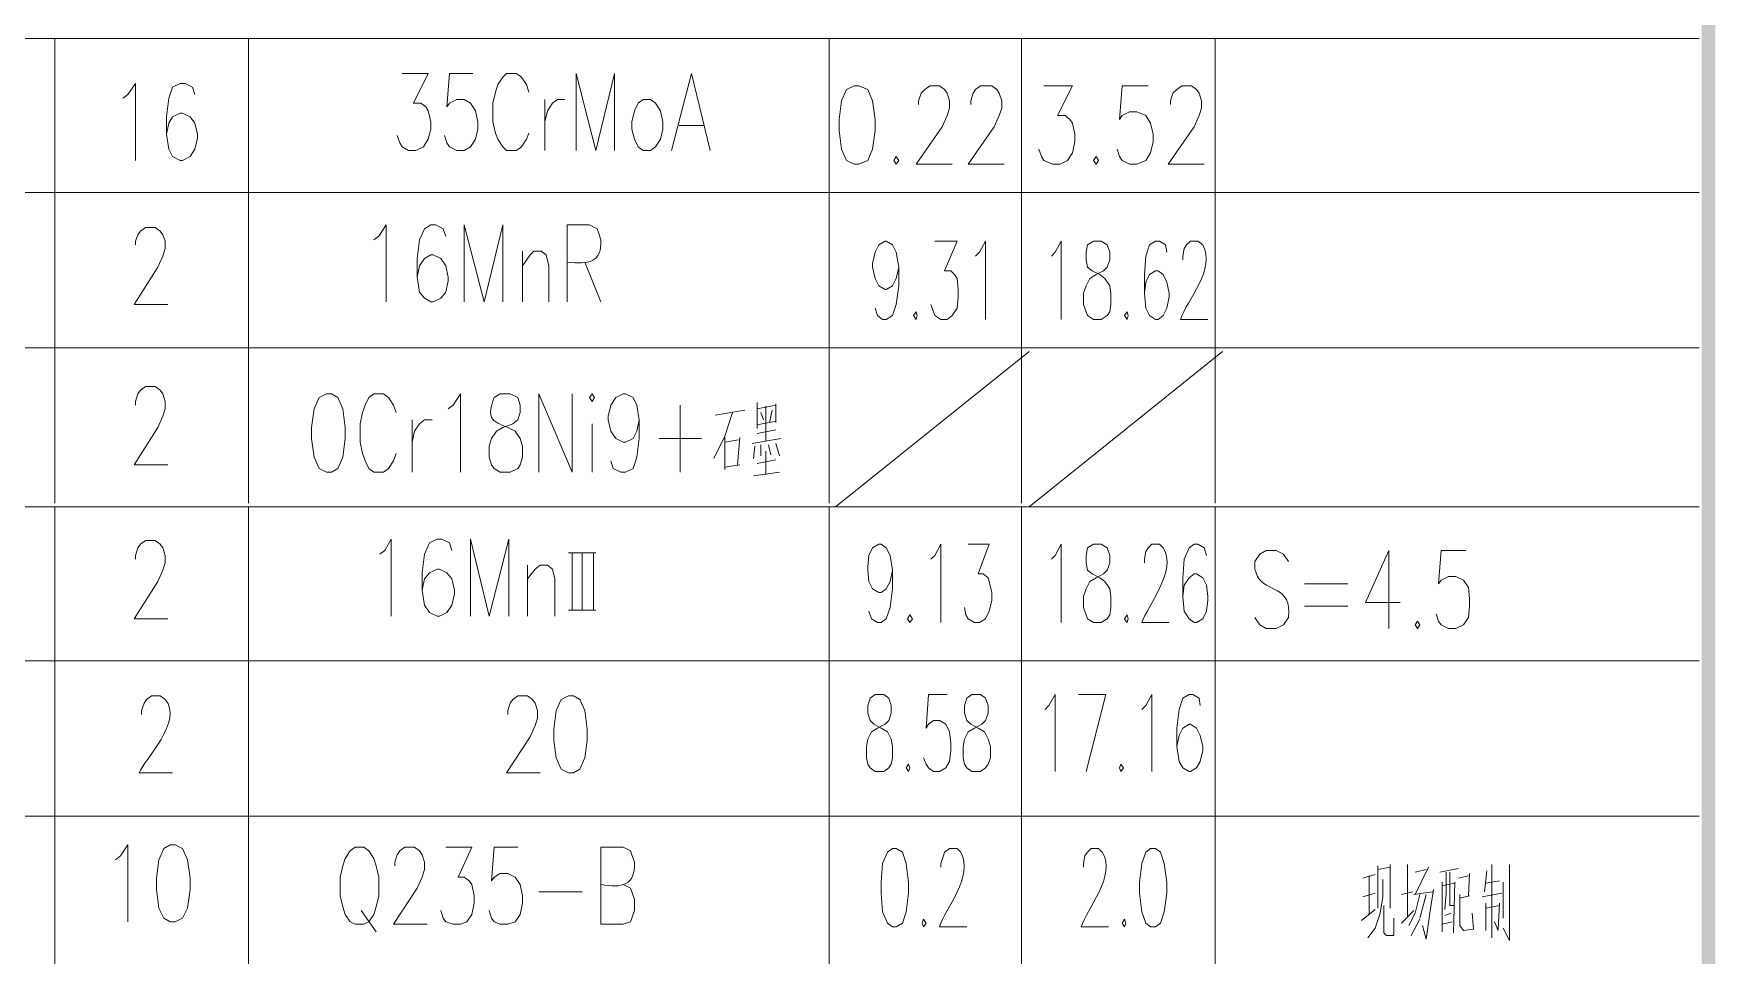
# Model space of a CAD drawing. Header units: millimetres. Extents: x 0 to 1648, y 27 to 2331.
# Drawn here: x 1403.6 to 1647.5, y 1124.3 to 1257.9 of the extents above; entities that cross this region are included whole.
import ezdxf

# ---------------------------------------------------------------- set-up
doc = ezdxf.new("R2010")
doc.units = ezdxf.units.MM
doc.layers.add('1', color=7, linetype='Continuous')

msp = doc.modelspace()

# ---------------------------------------------------------------- hatches: boundary and pattern name
h = msp.add_hatch(color=0)
h.dxf.hatch_style = 2
h.paths.add_polyline_path([(1647.54, 2331.231732), (1645.56, 2329.431732), (1647.54, 27.231732)])
h = msp.add_hatch(color=0)
h.dxf.hatch_style = 2
h.paths.add_polyline_path([(1645.56, 2329.431732), (1647.54, 27.231732), (1645.56, 29.031732)])

# ---------------------------------------------------------------- linework, layer by layer
at = {"layer": '1', "color": 0, "lineweight": 5}
for points in [[(1645.2, 1257.171732), (1140.3, 1257.171732), (1140.3, 1234.851732)], [(1406.7, 1257.171732), (1406.7, 1234.851732)], [(1434.78, 1257.171732), (1434.78, 1234.851732)], [(1519.02, 1257.171732), (1519.02, 1234.851732)], [(1546.92, 1257.171732), (1546.92, 1234.851732)], [(1575, 1257.171732), (1575, 1234.851732)], [(1457.1, 1252.131732), (1460.88, 1252.131732), (1458.72, 1247.811732), (1459.8, 1247.811732), (1460.52, 1247.271732), (1460.88, 1246.731732), (1461.24, 1245.111732), (1461.24, 1244.031732), (1460.88, 1242.591732), (1460.16, 1241.511732), (1459.08, 1240.971732), (1458, 1240.971732), (1457.1, 1241.511732), (1456.74, 1242.051732), (1456.38, 1243.131732)], [(1467.36, 1252.131732), (1463.94, 1252.131732), (1463.58, 1247.271732), (1463.94, 1247.811732), (1465.02, 1248.351732), (1466.1, 1248.351732), (1467, 1247.811732), (1467.72, 1246.731732), (1468.08, 1245.111732), (1468.08, 1244.031732), (1467.72, 1242.591732), (1467, 1241.511732), (1466.1, 1240.971732), (1465.02, 1240.971732), (1463.94, 1241.511732), (1463.58, 1242.051732), (1463.22, 1243.131732)], [(1475.46, 1249.431732), (1475.1, 1250.511732), (1474.38, 1251.591732), (1473.66, 1252.131732), (1472.22, 1252.131732), (1471.68, 1251.591732), (1470.96, 1250.511732), (1470.6, 1249.431732), (1470.24, 1247.811732), (1470.24, 1245.111732), (1470.6, 1243.491732), (1470.96, 1242.591732), (1471.68, 1241.511732), (1472.22, 1240.971732), (1473.66, 1240.971732), (1474.38, 1241.511732), (1475.1, 1242.591732), (1475.46, 1243.491732)], [(1482.3, 1240.971732), (1482.3, 1252.131732), (1485.18, 1240.971732), (1487.88, 1252.131732), (1487.88, 1240.971732)], [(1496.16, 1240.971732), (1499.04, 1252.131732), (1501.74, 1240.971732)], [(1416.6, 1248.531732), (1417.32, 1249.071732), (1418.4, 1250.691732), (1418.4, 1239.531732)], [(1427.04, 1249.071732), (1426.68, 1250.151732), (1425.6, 1250.691732), (1424.88, 1250.691732), (1423.8, 1250.151732), (1423.26, 1248.531732), (1422.9, 1245.831732), (1422.9, 1243.311732), (1423.26, 1241.151732), (1423.8, 1240.071732), (1424.88, 1239.531732), (1425.24, 1239.531732), (1426.32, 1240.071732), (1427.04, 1241.151732), (1427.4, 1242.771732), (1427.4, 1243.311732), (1427.04, 1244.931732), (1426.32, 1245.831732), (1425.24, 1246.371732), (1424.88, 1246.371732), (1423.8, 1245.831732), (1423.26, 1244.931732), (1422.9, 1243.311732)], [(1522.62, 1250.331732), (1521.54, 1249.791732), (1520.82, 1248.171732), (1520.46, 1245.471732), (1520.46, 1243.851732), (1520.82, 1241.151732), (1521.54, 1239.531732), (1522.62, 1238.991732), (1523.34, 1238.991732), (1524.6, 1239.531732), (1525.32, 1241.151732), (1525.68, 1243.851732), (1525.68, 1245.471732), (1525.32, 1248.171732), (1524.6, 1249.791732), (1523.34, 1250.331732), (1522.62, 1250.331732)], [(1531.98, 1247.631732), (1531.98, 1248.171732), (1532.34, 1249.251732), (1532.88, 1249.791732), (1533.6, 1250.331732), (1535.04, 1250.331732), (1535.76, 1249.791732), (1536.12, 1249.251732), (1536.48, 1248.171732), (1536.48, 1247.091732), (1536.12, 1246.011732), (1535.4, 1244.391732), (1531.62, 1238.991732), (1536.84, 1238.991732)], [(1539.54, 1247.631732), (1539.54, 1248.171732), (1539.9, 1249.251732), (1540.26, 1249.791732), (1540.98, 1250.331732), (1542.6, 1250.331732), (1543.32, 1249.791732), (1543.68, 1249.251732), (1544.04, 1248.171732), (1544.04, 1247.091732), (1543.68, 1246.011732), (1542.96, 1244.391732), (1539.18, 1238.991732), (1544.4, 1238.991732)], [(1550.16, 1250.331732), (1554.3, 1250.331732), (1552.14, 1246.011732), (1553.22, 1246.011732), (1553.94, 1245.471732), (1554.3, 1244.931732), (1554.66, 1243.311732), (1554.66, 1242.231732), (1554.3, 1240.611732), (1553.58, 1239.531732), (1552.5, 1238.991732), (1551.42, 1238.991732), (1550.16, 1239.531732), (1549.8, 1240.071732), (1549.44, 1241.151732)], [(1565.28, 1250.331732), (1561.5, 1250.331732), (1561.14, 1245.471732), (1561.5, 1246.011732), (1562.58, 1246.551732), (1563.66, 1246.551732), (1564.92, 1246.011732), (1565.64, 1244.931732), (1566, 1243.311732), (1566, 1242.231732), (1565.64, 1240.611732), (1564.92, 1239.531732), (1563.66, 1238.991732), (1562.58, 1238.991732), (1561.5, 1239.531732), (1561.14, 1240.071732), (1560.78, 1241.151732)], [(1568.52, 1247.631732), (1568.52, 1248.171732), (1568.88, 1249.251732), (1569.42, 1249.791732), (1570.14, 1250.331732), (1571.58, 1250.331732), (1572.3, 1249.791732), (1572.66, 1249.251732), (1573.02, 1248.171732), (1573.02, 1247.091732), (1572.66, 1246.011732), (1571.94, 1244.391732), (1568.16, 1238.991732), (1573.38, 1238.991732)], [(1477.8, 1248.351732), (1477.8, 1240.971732)], [(1477.8, 1245.111732), (1478.16, 1246.731732), (1478.88, 1247.811732), (1479.6, 1248.351732), (1480.68, 1248.351732)], [(1492.02, 1248.351732), (1491.3, 1247.811732), (1490.76, 1246.731732), (1490.4, 1245.111732), (1490.4, 1244.031732), (1490.76, 1242.591732), (1491.3, 1241.511732), (1492.02, 1240.971732), (1493.1, 1240.971732), (1493.82, 1241.511732), (1494.54, 1242.591732), (1494.9, 1244.031732), (1494.9, 1245.111732), (1494.54, 1246.731732), (1493.82, 1247.811732), (1493.1, 1248.351732), (1492.02, 1248.351732)], [(1497.24, 1244.571732), (1500.84, 1244.571732)], [(1528.74, 1240.071732), (1528.38, 1239.531732), (1528.74, 1238.991732), (1529.1, 1239.531732), (1528.74, 1240.071732)], [(1557.72, 1240.071732), (1557.36, 1239.531732), (1557.72, 1238.991732), (1558.08, 1239.531732), (1557.72, 1240.071732)], [(1645.2, 1234.851732), (1140.3, 1234.851732), (1140.3, 1212.351732)], [(1406.7, 1234.851732), (1406.7, 1212.351732)], [(1434.78, 1234.851732), (1434.78, 1212.351732)], [(1519.02, 1234.851732), (1519.02, 1212.351732)], [(1546.92, 1234.851732), (1546.92, 1212.351732)], [(1575, 1234.851732), (1575, 1212.351732)], [(1418.4, 1227.291732), (1418.4, 1227.831732), (1418.76, 1228.731732), (1419.12, 1229.271732), (1419.84, 1229.811732), (1421.28, 1229.811732), (1422, 1229.271732), (1422.36, 1228.731732), (1422.72, 1227.831732), (1422.72, 1226.751732), (1422.36, 1225.671732), (1421.64, 1224.051732), (1418.22, 1218.651732), (1423.08, 1218.651732)], [(1452.96, 1228.011732), (1453.68, 1228.551732), (1454.76, 1230.171732), (1454.76, 1219.011732)], [(1463.4, 1228.551732), (1463.04, 1229.631732), (1461.96, 1230.171732), (1461.24, 1230.171732), (1460.34, 1229.631732), (1459.62, 1228.011732), (1459.26, 1225.311732), (1459.26, 1222.611732), (1459.62, 1220.451732), (1460.34, 1219.551732), (1461.24, 1219.011732), (1461.6, 1219.011732), (1462.68, 1219.551732), (1463.4, 1220.451732), (1463.76, 1222.071732), (1463.76, 1222.611732), (1463.4, 1224.231732), (1462.68, 1225.311732), (1461.6, 1225.851732), (1461.24, 1225.851732), (1460.34, 1225.311732), (1459.62, 1224.231732), (1459.26, 1222.611732)], [(1466.1, 1219.011732), (1466.1, 1230.171732), (1468.98, 1219.011732), (1471.68, 1230.171732), (1471.68, 1219.011732)], [(1529.1, 1224.051732), (1528.74, 1222.431732), (1528.2, 1221.351732), (1527.3, 1220.811732), (1527.12, 1220.811732), (1526.22, 1221.351732), (1525.68, 1222.431732), (1525.32, 1224.051732), (1525.32, 1224.591732), (1525.68, 1226.211732), (1526.22, 1227.291732), (1527.12, 1227.831732), (1527.3, 1227.831732), (1528.2, 1227.291732), (1528.74, 1226.211732), (1529.1, 1224.051732), (1529.1, 1221.351732), (1528.74, 1218.651732), (1528.2, 1217.031732), (1527.3, 1216.491732), (1526.76, 1216.491732), (1526.04, 1217.031732), (1525.68, 1218.111732)], [(1534.32, 1227.831732), (1537.56, 1227.831732), (1535.76, 1223.511732), (1536.66, 1223.511732), (1537.2, 1222.971732), (1537.56, 1222.431732), (1537.74, 1220.811732), (1537.74, 1219.731732), (1537.56, 1218.111732), (1536.84, 1217.031732), (1536.12, 1216.491732), (1535.22, 1216.491732), (1534.32, 1217.031732), (1534.14, 1217.571732), (1533.78, 1218.651732)], [(1540.26, 1225.671732), (1540.8, 1226.211732), (1541.7, 1227.831732), (1541.7, 1216.491732)], [(1551.24, 1225.671732), (1551.78, 1226.211732), (1552.68, 1227.831732), (1552.68, 1216.491732)], [(1557.36, 1227.831732), (1556.46, 1227.291732), (1556.28, 1226.211732), (1556.28, 1225.131732), (1556.46, 1224.051732), (1557.18, 1223.511732), (1558.26, 1222.971732), (1558.98, 1222.431732), (1559.7, 1221.351732), (1559.88, 1220.271732), (1559.88, 1218.651732), (1559.7, 1217.571732), (1559.34, 1217.031732), (1558.44, 1216.491732), (1557.36, 1216.491732), (1556.46, 1217.031732), (1556.28, 1217.571732), (1555.92, 1218.651732), (1555.92, 1220.271732), (1556.28, 1221.351732), (1556.82, 1222.431732), (1557.72, 1222.971732), (1558.8, 1223.511732), (1559.34, 1224.051732), (1559.7, 1225.131732), (1559.7, 1226.211732), (1559.34, 1227.291732), (1558.44, 1227.831732), (1557.36, 1227.831732)], [(1567.98, 1226.211732), (1567.8, 1227.291732), (1566.9, 1227.831732), (1566.36, 1227.831732), (1565.46, 1227.291732), (1564.92, 1225.671732), (1564.74, 1222.971732), (1564.74, 1220.271732), (1564.92, 1218.111732), (1565.46, 1217.031732), (1566.36, 1216.491732), (1566.72, 1216.491732), (1567.44, 1217.031732), (1567.98, 1218.111732), (1568.34, 1219.731732), (1568.34, 1220.271732), (1567.98, 1221.891732), (1567.44, 1222.971732), (1566.72, 1223.511732), (1566.36, 1223.511732), (1565.46, 1222.971732), (1564.92, 1221.891732), (1564.74, 1220.271732)], [(1474.56, 1226.391732), (1474.56, 1219.011732)], [(1474.56, 1224.231732), (1475.64, 1225.851732), (1476.18, 1226.391732), (1477.26, 1226.391732), (1477.98, 1225.851732), (1478.34, 1224.231732), (1478.34, 1219.011732)], [(1483.56, 1224.771732), (1485.9, 1219.011732)], [(1531.62, 1217.571732), (1531.26, 1217.031732), (1531.62, 1216.491732), (1531.8, 1217.031732), (1531.62, 1217.571732)], [(1562.22, 1217.571732), (1561.86, 1217.031732), (1562.22, 1216.491732), (1562.4, 1217.031732), (1562.22, 1217.571732)], [(1645.2, 1212.351732), (1140.3, 1212.351732), (1140.3, 1189.851732)], [(1406.7, 1212.351732), (1406.7, 1189.851732)], [(1434.78, 1212.351732), (1434.78, 1189.851732)], [(1519.02, 1212.351732), (1519.02, 1189.851732)], [(1546.92, 1212.351732), (1546.92, 1189.851732)], [(1575, 1212.351732), (1575, 1189.851732)], [(1519.92, 1189.311732), (1548, 1211.811732)], [(1548, 1189.311732), (1576.08, 1211.811732)], [(1418.4, 1204.071732), (1418.4, 1204.611732), (1418.76, 1205.691732), (1419.12, 1206.231732), (1419.84, 1206.771732), (1421.28, 1206.771732), (1422, 1206.231732), (1422.36, 1205.691732), (1422.72, 1204.611732), (1422.72, 1203.531732), (1422.36, 1202.451732), (1421.64, 1200.831732), (1418.22, 1195.431732), (1423.08, 1195.431732)], [(1446.12, 1205.691732), (1445.04, 1205.151732), (1444.32, 1203.531732), (1443.96, 1200.831732), (1443.96, 1199.211732), (1444.32, 1196.511732), (1445.04, 1194.891732), (1446.12, 1194.351732), (1446.84, 1194.351732), (1447.74, 1194.891732), (1448.46, 1196.511732), (1448.82, 1199.211732), (1448.82, 1200.831732), (1448.46, 1203.531732), (1447.74, 1205.151732), (1446.84, 1205.691732), (1446.12, 1205.691732)], [(1456.2, 1202.991732), (1455.84, 1204.071732), (1455.12, 1205.151732), (1454.4, 1205.691732), (1452.96, 1205.691732), (1452.24, 1205.151732), (1451.7, 1204.071732), (1451.34, 1202.991732), (1450.98, 1201.371732), (1450.98, 1198.671732), (1451.34, 1197.051732), (1451.7, 1195.971732), (1452.24, 1194.891732), (1452.96, 1194.351732), (1454.4, 1194.351732), (1455.12, 1194.891732), (1455.84, 1195.971732), (1456.2, 1197.051732)], [(1463.76, 1203.531732), (1464.48, 1204.071732), (1465.56, 1205.691732), (1465.56, 1194.351732)], [(1476.9, 1194.351732), (1476.9, 1205.691732), (1481.76, 1194.351732), (1481.76, 1205.691732)], [(1484.28, 1205.151732), (1484.64, 1204.611732), (1485, 1205.151732), (1484.64, 1205.691732), (1484.28, 1205.151732)], [(1491.48, 1201.911732), (1491.12, 1200.291732), (1490.58, 1199.211732), (1489.5, 1198.671732), (1489.14, 1198.671732), (1488.06, 1199.211732), (1487.34, 1200.291732), (1486.98, 1201.911732), (1486.98, 1202.451732), (1487.34, 1204.071732), (1488.06, 1205.151732), (1489.14, 1205.691732), (1489.5, 1205.691732), (1490.58, 1205.151732), (1491.12, 1204.071732), (1491.48, 1201.911732), (1491.48, 1199.211732), (1491.12, 1196.511732), (1490.58, 1194.891732), (1489.5, 1194.351732), (1488.78, 1194.351732), (1487.7, 1194.891732), (1487.34, 1195.971732)], [(1497.42, 1204.071732), (1497.42, 1194.351732)], [(1504.98, 1202.991732), (1503.9, 1199.571732), (1502.28, 1196.331732)], [(1502.46, 1202.631732), (1506.78, 1203.351732)], [(1508.58, 1204.431732), (1508.58, 1200.651732)], [(1508.58, 1203.531732), (1511.28, 1204.071732)], [(1509.12, 1202.991732), (1509.48, 1201.911732)], [(1509.84, 1203.891732), (1509.84, 1198.851732)], [(1510.74, 1203.351732), (1510.38, 1201.551732)], [(1511.28, 1204.251732), (1511.28, 1201.551732)], [(1458.54, 1201.911732), (1458.54, 1194.351732)], [(1458.54, 1198.671732), (1458.9, 1200.291732), (1459.62, 1201.371732), (1460.34, 1201.911732), (1461.42, 1201.911732)], [(1484.64, 1201.371732), (1484.64, 1194.351732)], [(1508.58, 1201.191732), (1511.28, 1201.731732)], [(1508.58, 1199.931732), (1511.28, 1200.471732)], [(1494.36, 1199.211732), (1500.48, 1199.211732)], [(1503.9, 1199.391732), (1503.9, 1194.711732)], [(1503.9, 1198.671732), (1505.88, 1199.031732)], [(1506.06, 1199.391732), (1505.7, 1195.431732)], [(1507.86, 1198.491732), (1512, 1199.211732)], [(1508.22, 1198.131732), (1508.04, 1196.331732)], [(1509.12, 1198.311732), (1509.12, 1196.691732)], [(1510.2, 1198.311732), (1510.56, 1196.871732)], [(1511.28, 1198.491732), (1511.82, 1196.691732)], [(1506.06, 1195.431732), (1503.9, 1195.071732)], [(1508.58, 1195.611732), (1511.28, 1196.151732)], [(1509.84, 1197.411732), (1509.84, 1193.991732)], [(1508.04, 1193.811732), (1511.82, 1194.351732)], [(1645.2, 1189.311732), (1140.3, 1189.311732), (1140.3, 1166.991732)], [(1406.7, 1189.311732), (1406.7, 1166.991732)], [(1434.78, 1189.311732), (1434.78, 1166.991732)], [(1519.02, 1189.311732), (1519.02, 1166.991732)], [(1546.92, 1189.311732), (1546.92, 1166.991732)], [(1575, 1189.311732), (1575, 1166.991732)], [(1418.4, 1181.751732), (1418.4, 1182.291732), (1418.76, 1183.371732), (1419.12, 1183.911732), (1419.84, 1184.451732), (1421.28, 1184.451732), (1422, 1183.911732), (1422.36, 1183.371732), (1422.72, 1182.291732), (1422.72, 1181.211732), (1422.36, 1180.131732), (1421.64, 1178.511732), (1418.22, 1173.111732), (1423.08, 1173.111732)], [(1453.86, 1182.471732), (1454.58, 1183.011732), (1455.48, 1184.631732), (1455.48, 1173.471732)], [(1464.3, 1183.011732), (1463.94, 1184.091732), (1462.86, 1184.631732), (1462.14, 1184.631732), (1461.06, 1184.091732), (1460.34, 1182.471732), (1459.98, 1179.771732), (1459.98, 1177.251732), (1460.34, 1175.091732), (1461.06, 1174.011732), (1462.14, 1173.471732), (1462.5, 1173.471732), (1463.58, 1174.011732), (1464.3, 1175.091732), (1464.66, 1176.711732), (1464.66, 1177.251732), (1464.3, 1178.871732), (1463.58, 1179.771732), (1462.5, 1180.311732), (1462.14, 1180.311732), (1461.06, 1179.771732), (1460.34, 1178.871732), (1459.98, 1177.251732)], [(1467, 1173.471732), (1467, 1184.631732), (1469.7, 1173.471732), (1472.58, 1184.631732), (1472.58, 1173.471732)], [(1528.2, 1180.131732), (1527.84, 1178.511732), (1527.3, 1177.431732), (1526.58, 1176.891732), (1526.22, 1176.891732), (1525.32, 1177.431732), (1524.78, 1178.511732), (1524.6, 1180.131732), (1524.6, 1180.671732), (1524.78, 1182.291732), (1525.32, 1183.371732), (1526.22, 1183.911732), (1526.58, 1183.911732), (1527.3, 1183.371732), (1527.84, 1182.291732), (1528.2, 1180.131732), (1528.2, 1177.431732), (1527.84, 1174.731732), (1527.3, 1173.111732), (1526.58, 1172.571732), (1526.04, 1172.571732), (1525.14, 1173.111732), (1524.78, 1174.191732)], [(1533.78, 1181.751732), (1534.32, 1182.291732), (1535.22, 1183.911732), (1535.22, 1172.571732)], [(1539.18, 1183.911732), (1542.24, 1183.911732), (1540.62, 1179.591732), (1541.34, 1179.591732), (1542.06, 1179.051732), (1542.24, 1178.511732), (1542.6, 1176.891732), (1542.6, 1175.811732), (1542.24, 1174.191732), (1541.7, 1173.111732), (1540.8, 1172.571732), (1540.08, 1172.571732), (1539.18, 1173.111732), (1538.82, 1173.651732), (1538.64, 1174.731732)], [(1551.24, 1181.751732), (1551.78, 1182.291732), (1552.68, 1183.911732), (1552.68, 1172.571732)], [(1557.36, 1183.911732), (1556.46, 1183.371732), (1556.28, 1182.291732), (1556.28, 1181.211732), (1556.46, 1180.131732), (1557.18, 1179.591732), (1558.26, 1179.051732), (1558.98, 1178.511732), (1559.7, 1177.431732), (1559.88, 1176.351732), (1559.88, 1174.731732), (1559.7, 1173.651732), (1559.34, 1173.111732), (1558.44, 1172.571732), (1557.36, 1172.571732), (1556.46, 1173.111732), (1556.28, 1173.651732), (1555.92, 1174.731732), (1555.92, 1176.351732), (1556.28, 1177.431732), (1556.82, 1178.511732), (1557.72, 1179.051732), (1558.8, 1179.591732), (1559.34, 1180.131732), (1559.7, 1181.211732), (1559.7, 1182.291732), (1559.34, 1183.371732), (1558.44, 1183.911732), (1557.36, 1183.911732)], [(1573.74, 1182.291732), (1573.38, 1183.371732), (1572.48, 1183.911732), (1571.94, 1183.911732), (1571.22, 1183.371732), (1570.5, 1181.751732), (1570.32, 1179.051732), (1570.32, 1176.351732), (1570.5, 1174.191732), (1571.22, 1173.111732), (1571.94, 1172.571732), (1572.3, 1172.571732), (1573.2, 1173.111732), (1573.74, 1174.191732), (1573.92, 1175.811732), (1573.92, 1176.351732), (1573.74, 1177.971732), (1573.2, 1179.051732), (1572.3, 1179.591732), (1571.94, 1179.591732), (1571.22, 1179.051732), (1570.5, 1177.971732), (1570.32, 1176.351732)], [(1600.2, 1183.011732), (1596.78, 1175.451732), (1601.82, 1175.451732)], [(1600.2, 1183.011732), (1600.2, 1171.671732)], [(1611.36, 1183.011732), (1607.76, 1183.011732), (1607.4, 1178.151732), (1607.76, 1178.691732), (1608.84, 1179.231732), (1609.92, 1179.231732), (1611, 1178.691732), (1611.72, 1177.611732), (1611.9, 1175.991732), (1611.9, 1174.911732), (1611.72, 1173.291732), (1611, 1172.211732), (1609.92, 1171.671732), (1608.84, 1171.671732), (1607.76, 1172.211732), (1607.4, 1172.751732), (1607.04, 1173.831732)], [(1475.28, 1180.851732), (1475.28, 1173.471732)], [(1475.28, 1178.871732), (1476.36, 1180.311732), (1477.08, 1180.851732), (1478.16, 1180.851732), (1478.88, 1180.311732), (1479.24, 1178.871732), (1479.24, 1173.471732)], [(1481.22, 1182.651732), (1485.18, 1182.651732)], [(1481.76, 1182.651732), (1481.76, 1174.371732)], [(1483.2, 1182.651732), (1483.2, 1174.371732)], [(1484.82, 1182.651732), (1484.82, 1174.371732)], [(1587.96, 1178.151732), (1594.26, 1178.151732)], [(1481.22, 1174.371732), (1485.18, 1174.371732)], [(1530.72, 1173.651732), (1530.36, 1173.111732), (1530.72, 1172.571732), (1531.08, 1173.111732), (1530.72, 1173.651732)], [(1562.22, 1173.651732), (1561.86, 1173.111732), (1562.22, 1172.571732), (1562.4, 1173.111732), (1562.22, 1173.651732)], [(1587.96, 1174.911732), (1594.26, 1174.911732)], [(1604.34, 1172.751732), (1603.98, 1172.211732), (1604.34, 1171.671732), (1604.7, 1172.211732), (1604.34, 1172.751732)], [(1645.2, 1166.991732), (1140.3, 1166.991732), (1140.3, 1144.491732)], [(1406.7, 1166.991732), (1406.7, 1144.491732)], [(1434.78, 1166.991732), (1434.78, 1144.491732)], [(1519.02, 1166.991732), (1519.02, 1144.491732)], [(1546.92, 1166.991732), (1546.92, 1144.491732)], [(1575, 1166.991732), (1575, 1144.491732)], [(1472.4, 1159.251732), (1472.4, 1159.791732), (1472.76, 1160.871732), (1473.12, 1161.411732), (1473.84, 1161.951732), (1475.28, 1161.951732), (1476, 1161.411732), (1476.36, 1160.871732), (1476.72, 1159.791732), (1476.72, 1158.711732), (1476.36, 1157.631732), (1475.64, 1156.011732), (1472.22, 1150.791732), (1477.08, 1150.791732)], [(1481.22, 1161.951732), (1480.14, 1161.411732), (1479.42, 1159.791732), (1479.06, 1157.091732), (1479.06, 1155.471732), (1479.42, 1152.951732), (1480.14, 1151.331732), (1481.22, 1150.791732), (1481.94, 1150.791732), (1482.84, 1151.331732), (1483.56, 1152.951732), (1483.92, 1155.471732), (1483.92, 1157.091732), (1483.56, 1159.791732), (1482.84, 1161.411732), (1481.94, 1161.951732), (1481.22, 1161.951732)], [(1525.68, 1162.131732), (1524.96, 1161.591732), (1524.6, 1160.511732), (1524.6, 1159.431732), (1524.96, 1158.351732), (1525.5, 1157.811732), (1526.58, 1157.271732), (1527.48, 1156.731732), (1528.02, 1155.651732), (1528.2, 1154.571732), (1528.2, 1152.951732), (1528.02, 1152.051732), (1527.66, 1151.511732), (1526.94, 1150.971732), (1525.68, 1150.971732), (1524.96, 1151.511732), (1524.6, 1152.051732), (1524.42, 1152.951732), (1524.42, 1154.571732), (1524.6, 1155.651732), (1525.14, 1156.731732), (1526.04, 1157.271732), (1527.12, 1157.811732), (1527.66, 1158.351732), (1528.02, 1159.431732), (1528.02, 1160.511732), (1527.66, 1161.591732), (1526.94, 1162.131732), (1525.68, 1162.131732)], [(1536.12, 1162.131732), (1533.42, 1162.131732), (1533.06, 1157.271732), (1533.42, 1157.811732), (1534.14, 1158.351732), (1535.04, 1158.351732), (1535.94, 1157.811732), (1536.48, 1156.731732), (1536.66, 1155.111732), (1536.66, 1154.031732), (1536.48, 1152.411732), (1535.94, 1151.511732), (1535.04, 1150.971732), (1534.14, 1150.971732), (1533.42, 1151.511732), (1533.06, 1152.051732), (1532.7, 1152.951732)], [(1539.72, 1162.131732), (1539, 1161.591732), (1538.64, 1160.511732), (1538.64, 1159.431732), (1539, 1158.351732), (1539.54, 1157.811732), (1540.62, 1157.271732), (1541.52, 1156.731732), (1542.06, 1155.651732), (1542.42, 1154.571732), (1542.42, 1152.951732), (1542.06, 1152.051732), (1541.7, 1151.511732), (1540.98, 1150.971732), (1539.72, 1150.971732), (1539, 1151.511732), (1538.64, 1152.051732), (1538.46, 1152.951732), (1538.46, 1154.571732), (1538.64, 1155.651732), (1539.18, 1156.731732), (1540.08, 1157.271732), (1541.16, 1157.811732), (1541.7, 1158.351732), (1542.06, 1159.431732), (1542.06, 1160.511732), (1541.7, 1161.591732), (1540.98, 1162.131732), (1539.72, 1162.131732)], [(1550.34, 1159.971732), (1550.88, 1160.511732), (1551.78, 1162.131732), (1551.78, 1150.971732)], [(1556.28, 1150.971732), (1559.16, 1162.131732), (1555.2, 1162.131732)], [(1564.38, 1159.971732), (1564.92, 1160.511732), (1565.82, 1162.131732), (1565.82, 1150.971732)], [(1572.84, 1160.511732), (1572.66, 1161.591732), (1571.76, 1162.131732), (1571.22, 1162.131732), (1570.32, 1161.591732), (1569.78, 1159.971732), (1569.42, 1157.271732), (1569.42, 1154.571732), (1569.78, 1152.411732), (1570.32, 1151.511732), (1571.22, 1150.971732), (1571.4, 1150.971732), (1572.3, 1151.511732), (1572.84, 1152.411732), (1573.2, 1154.031732), (1573.2, 1154.571732), (1572.84, 1156.191732), (1572.3, 1157.271732), (1571.4, 1157.811732), (1571.22, 1157.811732), (1570.32, 1157.271732), (1569.78, 1156.191732), (1569.42, 1154.571732)], [(1530.54, 1152.051732), (1530.18, 1151.511732), (1530.54, 1150.971732), (1530.72, 1151.511732), (1530.54, 1152.051732)], [(1561.32, 1152.051732), (1561.14, 1151.511732), (1561.32, 1150.971732), (1561.68, 1151.511732), (1561.32, 1152.051732)], [(1645.2, 1144.491732), (1140.3, 1144.491732), (1140.3, 1122.171732)], [(1406.7, 1144.491732), (1406.7, 1122.171732)], [(1434.78, 1144.491732), (1434.78, 1122.171732)], [(1519.02, 1144.491732), (1519.02, 1122.171732)], [(1546.92, 1144.491732), (1546.92, 1122.171732)], [(1575, 1144.491732), (1575, 1122.171732)], [(1415.52, 1138.191732), (1416.24, 1138.731732), (1417.32, 1140.351732), (1417.32, 1129.191732)], [(1423.44, 1140.351732), (1422.54, 1139.811732), (1421.82, 1138.191732), (1421.46, 1135.491732), (1421.46, 1133.871732), (1421.82, 1131.171732), (1422.54, 1129.731732), (1423.44, 1129.191732), (1424.16, 1129.191732), (1425.24, 1129.731732), (1425.96, 1131.171732), (1426.32, 1133.871732), (1426.32, 1135.491732), (1425.96, 1138.191732), (1425.24, 1139.811732), (1424.16, 1140.351732), (1423.44, 1140.351732)], [(1450.26, 1139.991732), (1449.54, 1139.451732), (1448.82, 1138.371732), (1448.46, 1137.291732), (1448.1, 1135.671732), (1448.1, 1132.971732), (1448.46, 1131.351732), (1448.82, 1130.271732), (1449.54, 1129.191732), (1450.26, 1128.831732), (1451.52, 1128.831732), (1452.24, 1129.191732), (1452.96, 1130.271732), (1453.32, 1131.351732), (1453.68, 1132.971732), (1453.68, 1135.671732), (1453.32, 1137.291732), (1452.96, 1138.371732), (1452.24, 1139.451732), (1451.52, 1139.991732), (1450.26, 1139.991732)], [(1456.02, 1137.291732), (1456.02, 1137.831732), (1456.38, 1138.911732), (1456.74, 1139.451732), (1457.46, 1139.991732), (1458.9, 1139.991732), (1459.62, 1139.451732), (1459.98, 1138.911732), (1460.34, 1137.831732), (1460.34, 1136.751732), (1459.98, 1135.671732), (1459.26, 1134.051732), (1455.84, 1128.831732), (1460.7, 1128.831732)], [(1463.4, 1139.991732), (1467.18, 1139.991732), (1465.2, 1135.671732), (1466.1, 1135.671732), (1466.82, 1135.131732), (1467.18, 1134.591732), (1467.54, 1132.971732), (1467.54, 1131.891732), (1467.18, 1130.271732), (1466.46, 1129.191732), (1465.56, 1128.831732), (1464.48, 1128.831732), (1463.4, 1129.191732), (1463.04, 1129.731732), (1462.68, 1130.811732)], [(1473.84, 1139.991732), (1470.42, 1139.991732), (1470.06, 1135.131732), (1470.42, 1135.671732), (1471.32, 1136.211732), (1472.4, 1136.211732), (1473.48, 1135.671732), (1474.2, 1134.591732), (1474.56, 1132.971732), (1474.56, 1131.891732), (1474.2, 1130.271732), (1473.48, 1129.191732), (1472.4, 1128.831732), (1471.32, 1128.831732), (1470.42, 1129.191732), (1470.06, 1129.731732), (1469.7, 1130.811732)], [(1528.2, 1139.811732), (1527.48, 1139.271732), (1526.76, 1137.651732), (1526.58, 1134.951732), (1526.58, 1133.331732), (1526.76, 1130.631732), (1527.48, 1129.011732), (1528.2, 1128.471732), (1528.74, 1128.471732), (1529.64, 1129.011732), (1530.18, 1130.631732), (1530.54, 1133.331732), (1530.54, 1134.951732), (1530.18, 1137.651732), (1529.64, 1139.271732), (1528.74, 1139.811732), (1528.2, 1139.811732)], [(1565.64, 1139.811732), (1564.92, 1139.271732), (1564.38, 1137.651732), (1564.02, 1134.951732), (1564.02, 1133.331732), (1564.38, 1130.631732), (1564.92, 1129.011732), (1565.64, 1128.471732), (1566.36, 1128.471732), (1567.08, 1129.011732), (1567.62, 1130.631732), (1567.98, 1133.331732), (1567.98, 1134.951732), (1567.62, 1137.651732), (1567.08, 1139.271732), (1566.36, 1139.811732), (1565.64, 1139.811732)], [(1598.58, 1137.291732), (1598.58, 1131.171732)], [(1600.38, 1137.111732), (1598.58, 1136.751732)], [(1600.38, 1131.171732), (1600.38, 1137.471732)], [(1602.9, 1137.471732), (1602.9, 1129.911732)], [(1605.96, 1137.111732), (1603.98, 1133.151732)], [(1603.98, 1136.391732), (1605.6, 1136.751732)], [(1607.58, 1136.391732), (1610.28, 1136.931732)], [(1615.14, 1137.471732), (1615.14, 1126.851732)], [(1617.66, 1137.471732), (1617.66, 1127.571732), (1617.66, 1126.491732), (1616.76, 1128.291732)], [(1489.14, 1134.591732), (1490.22, 1134.051732), (1490.4, 1133.511732), (1490.76, 1132.431732), (1490.76, 1130.811732), (1490.4, 1129.731732), (1490.22, 1129.191732), (1489.14, 1128.831732), (1485.9, 1128.831732)], [(1596.42, 1135.491732), (1598.22, 1136.031732)], [(1599.3, 1135.311732), (1599.3, 1132.791732), (1598.94, 1130.451732), (1598.22, 1128.291732), (1597.14, 1126.851732)], [(1597.32, 1130.271732), (1597.32, 1135.851732)], [(1607.94, 1134.951732), (1607.94, 1127.751732)], [(1607.94, 1134.411732), (1609.74, 1134.771732)], [(1608.48, 1136.391732), (1608.48, 1133.331732), (1608.3, 1130.991732)], [(1609.02, 1136.391732), (1609.02, 1131.531732)], [(1609.74, 1134.951732), (1609.56, 1127.571732)], [(1610.28, 1135.491732), (1611.72, 1135.851732)], [(1611.9, 1136.211732), (1611.72, 1132.971732)], [(1614.42, 1136.571732), (1614.06, 1133.511732)], [(1614.24, 1134.771732), (1616.22, 1135.131732)], [(1616.76, 1134.951732), (1616.76, 1129.731732)], [(1476.9, 1133.511732), (1483.2, 1133.511732)], [(1596.42, 1132.791732), (1598.22, 1133.331732)], [(1602, 1133.151732), (1603.62, 1133.511732)], [(1604.7, 1133.151732), (1603.98, 1130.451732), (1603.08, 1128.651732)], [(1603.8, 1133.151732), (1606.5, 1133.511732)], [(1605.6, 1133.151732), (1604.7, 1129.731732)], [(1606.68, 1133.871732), (1606.14, 1130.451732), (1605.6, 1126.671732), (1605.06, 1128.651732)], [(1610.46, 1133.151732), (1610.46, 1128.651732), (1611, 1127.931732)], [(1611.9, 1132.971732), (1610.46, 1132.611732)], [(1613.7, 1132.791732), (1616.58, 1133.331732)], [(1614.24, 1131.891732), (1614.24, 1127.931732)], [(1616.22, 1131.891732), (1616.04, 1128.111732)], [(1451.16, 1130.811732), (1453.32, 1127.751732)], [(1532.7, 1129.551732), (1532.52, 1129.011732), (1532.7, 1128.471732), (1533.06, 1129.011732), (1532.7, 1129.551732)], [(1561.86, 1129.551732), (1561.5, 1129.011732), (1561.86, 1128.471732), (1562.04, 1129.011732), (1561.86, 1129.551732)], [(1596.24, 1129.371732), (1598.22, 1130.991732)], [(1599.48, 1131.531732), (1599.48, 1127.571732), (1599.84, 1127.211732), (1600.92, 1127.211732), (1600.92, 1129.731732)], [(1602, 1129.011732), (1603.8, 1130.811732)], [(1604.7, 1129.551732), (1603.44, 1127.211732)], [(1608.3, 1130.091732), (1609.2, 1130.451732)], [(1609.02, 1131.531732), (1609.56, 1131.531732)], [(1611, 1127.931732), (1612.44, 1128.111732), (1612.26, 1130.451732)], [(1614.24, 1131.171732), (1616.22, 1131.531732)], [(1607.94, 1128.831732), (1609.38, 1129.191732)], [(1616.04, 1127.931732), (1615.5, 1129.191732)]]:
    msp.add_lwpolyline(points, dxfattribs=at)
for points, knots in [([(1481.04, 1219.011732), (1481.04, 1219.011732), (1481.04, 1230.171732), (1481.04, 1230.171732), (1481.04, 1230.171732), (1484.28, 1230.171732), (1484.28, 1230.171732), (1484.28, 1230.171732), (1485.36, 1229.631732), (1485.36, 1229.631732), (1485.36, 1229.631732), (1485.54, 1229.091732), (1485.54, 1229.091732), (1485.54, 1229.091732), (1485.9, 1228.011732), (1485.9, 1228.011732), (1486.08, 1224.771732), (1484.1, 1224.411732), (1481.04, 1224.771732)], [0, 0, 0, 0, 1, 1, 1, 2, 2, 2, 3, 3, 3, 4, 4, 4, 5, 5, 5, 6, 6, 6, 6]), ([(1570.32, 1225.131732), (1570.32, 1225.131732), (1570.32, 1225.671732), (1570.32, 1225.671732), (1570.32, 1225.671732), (1570.5, 1226.751732), (1570.5, 1226.751732), (1570.5, 1226.751732), (1570.86, 1227.291732), (1570.86, 1227.291732), (1570.86, 1227.291732), (1571.4, 1227.831732), (1571.4, 1227.831732), (1571.4, 1227.831732), (1572.48, 1227.831732), (1572.48, 1227.831732), (1572.48, 1227.831732), (1573.2, 1227.291732), (1573.2, 1227.291732), (1575.18, 1223.871732), (1570.86, 1219.191732), (1569.96, 1216.491732), (1569.96, 1216.491732), (1573.92, 1216.491732), (1573.92, 1216.491732)], [0, 0, 0, 0, 1, 1, 1, 2, 2, 2, 3, 3, 3, 4, 4, 4, 5, 5, 5, 6, 6, 6, 7, 7, 7, 8, 8, 8, 8]), ([(1471.32, 1205.691732), (1471.32, 1205.691732), (1470.42, 1205.151732), (1470.42, 1205.151732), (1468.98, 1201.371732), (1470.78, 1201.731732), (1473.48, 1200.291732), (1473.48, 1200.291732), (1474.2, 1199.211732), (1474.2, 1199.211732), (1474.2, 1199.211732), (1474.56, 1198.131732), (1474.56, 1198.131732), (1474.56, 1198.131732), (1474.56, 1196.511732), (1474.56, 1196.511732), (1474.56, 1196.511732), (1474.2, 1195.431732), (1474.2, 1195.431732), (1474.2, 1195.431732), (1473.84, 1194.891732), (1473.84, 1194.891732), (1473.84, 1194.891732), (1472.76, 1194.351732), (1472.76, 1194.351732), (1472.76, 1194.351732), (1471.32, 1194.351732), (1471.32, 1194.351732), (1471.32, 1194.351732), (1470.42, 1194.891732), (1470.42, 1194.891732), (1470.42, 1194.891732), (1470.06, 1195.431732), (1470.06, 1195.431732), (1470.06, 1195.431732), (1469.7, 1196.511732), (1469.7, 1196.511732), (1469.7, 1196.511732), (1469.7, 1198.131732), (1469.7, 1198.131732), (1469.7, 1198.131732), (1470.06, 1199.211732), (1470.06, 1199.211732), (1470.06, 1199.211732), (1470.78, 1200.291732), (1470.78, 1200.291732), (1470.78, 1200.291732), (1471.68, 1200.831732), (1471.68, 1200.831732), (1471.68, 1200.831732), (1473.12, 1201.371732), (1473.12, 1201.371732), (1473.12, 1201.371732), (1473.84, 1201.911732), (1473.84, 1201.911732), (1473.84, 1201.911732), (1474.2, 1202.991732), (1474.2, 1202.991732), (1474.2, 1202.991732), (1474.2, 1204.071732), (1474.2, 1204.071732), (1474.2, 1204.071732), (1473.84, 1205.151732), (1473.84, 1205.151732), (1473.84, 1205.151732), (1472.76, 1205.691732), (1472.76, 1205.691732), (1472.76, 1205.691732), (1471.32, 1205.691732), (1471.32, 1205.691732)], [0, 0, 0, 0, 1, 1, 1, 2, 2, 2, 3, 3, 3, 4, 4, 4, 5, 5, 5, 6, 6, 6, 7, 7, 7, 8, 8, 8, 9, 9, 9, 10, 10, 10, 11, 11, 11, 12, 12, 12, 13, 13, 13, 14, 14, 14, 15, 15, 15, 16, 16, 16, 17, 17, 17, 18, 18, 18, 19, 19, 19, 20, 20, 20, 21, 21, 21, 22, 22, 22, 23, 23, 23, 23]), ([(1564.74, 1181.211732), (1564.74, 1181.211732), (1564.74, 1181.751732), (1564.74, 1181.751732), (1564.74, 1181.751732), (1564.92, 1182.831732), (1564.92, 1182.831732), (1564.92, 1182.831732), (1565.28, 1183.371732), (1565.28, 1183.371732), (1565.28, 1183.371732), (1565.82, 1183.911732), (1565.82, 1183.911732), (1565.82, 1183.911732), (1566.9, 1183.911732), (1566.9, 1183.911732), (1566.9, 1183.911732), (1567.44, 1183.371732), (1567.44, 1183.371732), (1569.6, 1180.131732), (1565.1, 1174.911732), (1564.38, 1172.571732), (1564.38, 1172.571732), (1568.34, 1172.571732), (1568.34, 1172.571732)], [0, 0, 0, 0, 1, 1, 1, 2, 2, 2, 3, 3, 3, 4, 4, 4, 5, 5, 5, 6, 6, 6, 7, 7, 7, 8, 8, 8, 8]), ([(1585.62, 1181.391732), (1585.62, 1181.391732), (1584.9, 1182.471732), (1584.9, 1182.471732), (1584.9, 1182.471732), (1583.82, 1183.011732), (1583.82, 1183.011732), (1583.82, 1183.011732), (1582.38, 1183.011732), (1582.38, 1183.011732), (1582.38, 1183.011732), (1581.48, 1182.471732), (1581.48, 1182.471732), (1581.48, 1182.471732), (1580.76, 1181.391732), (1580.76, 1181.391732), (1580.76, 1181.391732), (1580.76, 1180.311732), (1580.76, 1180.311732), (1580.76, 1180.311732), (1581.12, 1179.231732), (1581.12, 1179.231732), (1582.38, 1176.891732), (1586.16, 1177.971732), (1585.62, 1173.291732), (1585.62, 1173.291732), (1584.9, 1172.211732), (1584.9, 1172.211732), (1584.9, 1172.211732), (1583.82, 1171.671732), (1583.82, 1171.671732), (1583.82, 1171.671732), (1582.38, 1171.671732), (1582.38, 1171.671732), (1582.38, 1171.671732), (1581.48, 1172.211732), (1581.48, 1172.211732), (1581.48, 1172.211732), (1580.76, 1173.291732), (1580.76, 1173.291732)], [0, 0, 0, 0, 1, 1, 1, 2, 2, 2, 3, 3, 3, 4, 4, 4, 5, 5, 5, 6, 6, 6, 7, 7, 7, 8, 8, 8, 9, 9, 9, 10, 10, 10, 11, 11, 11, 12, 12, 12, 13, 13, 13, 13]), ([(1419.3, 1159.251732), (1419.3, 1159.251732), (1419.3, 1159.791732), (1419.3, 1159.791732), (1419.3, 1159.791732), (1419.66, 1160.871732), (1419.66, 1160.871732), (1419.66, 1160.871732), (1420.02, 1161.411732), (1420.02, 1161.411732), (1420.02, 1161.411732), (1420.74, 1161.951732), (1420.74, 1161.951732), (1420.74, 1161.951732), (1422, 1161.951732), (1422, 1161.951732), (1422, 1161.951732), (1422.72, 1161.411732), (1422.72, 1161.411732), (1425.42, 1158.351732), (1419.66, 1152.591732), (1418.94, 1150.791732), (1418.94, 1150.791732), (1423.8, 1150.791732), (1423.8, 1150.791732)], [0, 0, 0, 0, 1, 1, 1, 2, 2, 2, 3, 3, 3, 4, 4, 4, 5, 5, 5, 6, 6, 6, 7, 7, 7, 8, 8, 8, 8]), ([(1485.9, 1128.831732), (1485.9, 1128.831732), (1485.9, 1139.991732), (1485.9, 1139.991732), (1485.9, 1139.991732), (1489.14, 1139.991732), (1489.14, 1139.991732), (1489.14, 1139.991732), (1490.22, 1139.451732), (1490.22, 1139.451732), (1490.22, 1139.451732), (1490.4, 1138.911732), (1490.4, 1138.911732), (1490.4, 1138.911732), (1490.76, 1137.831732), (1490.76, 1137.831732), (1490.94, 1134.411732), (1488.96, 1134.051732), (1485.9, 1134.591732)], [0, 0, 0, 0, 1, 1, 1, 2, 2, 2, 3, 3, 3, 4, 4, 4, 5, 5, 5, 6, 6, 6, 6]), ([(1535.22, 1137.111732), (1535.22, 1137.111732), (1535.22, 1137.651732), (1535.22, 1137.651732), (1535.22, 1137.651732), (1535.58, 1138.731732), (1535.58, 1138.731732), (1535.58, 1138.731732), (1535.76, 1139.271732), (1535.76, 1139.271732), (1535.76, 1139.271732), (1536.48, 1139.811732), (1536.48, 1139.811732), (1536.48, 1139.811732), (1537.56, 1139.811732), (1537.56, 1139.811732), (1537.56, 1139.811732), (1538.1, 1139.271732), (1538.1, 1139.271732), (1540.08, 1135.851732), (1535.76, 1130.991732), (1535.04, 1128.471732), (1535.04, 1128.471732), (1539, 1128.471732), (1539, 1128.471732)], [0, 0, 0, 0, 1, 1, 1, 2, 2, 2, 3, 3, 3, 4, 4, 4, 5, 5, 5, 6, 6, 6, 7, 7, 7, 8, 8, 8, 8]), ([(1555.92, 1137.111732), (1555.92, 1137.111732), (1555.92, 1137.651732), (1555.92, 1137.651732), (1555.92, 1137.651732), (1556.1, 1138.731732), (1556.1, 1138.731732), (1556.1, 1138.731732), (1556.46, 1139.271732), (1556.46, 1139.271732), (1556.46, 1139.271732), (1557, 1139.811732), (1557, 1139.811732), (1557, 1139.811732), (1558.08, 1139.811732), (1558.08, 1139.811732), (1558.08, 1139.811732), (1558.62, 1139.271732), (1558.62, 1139.271732), (1560.78, 1136.031732), (1556.28, 1130.811732), (1555.56, 1128.471732), (1555.56, 1128.471732), (1559.52, 1128.471732), (1559.52, 1128.471732)], [0, 0, 0, 0, 1, 1, 1, 2, 2, 2, 3, 3, 3, 4, 4, 4, 5, 5, 5, 6, 6, 6, 7, 7, 7, 8, 8, 8, 8])]:
    msp.add_open_spline(points, degree=3, knots=knots, dxfattribs=at)

doc.saveas('drawing.dxf')
